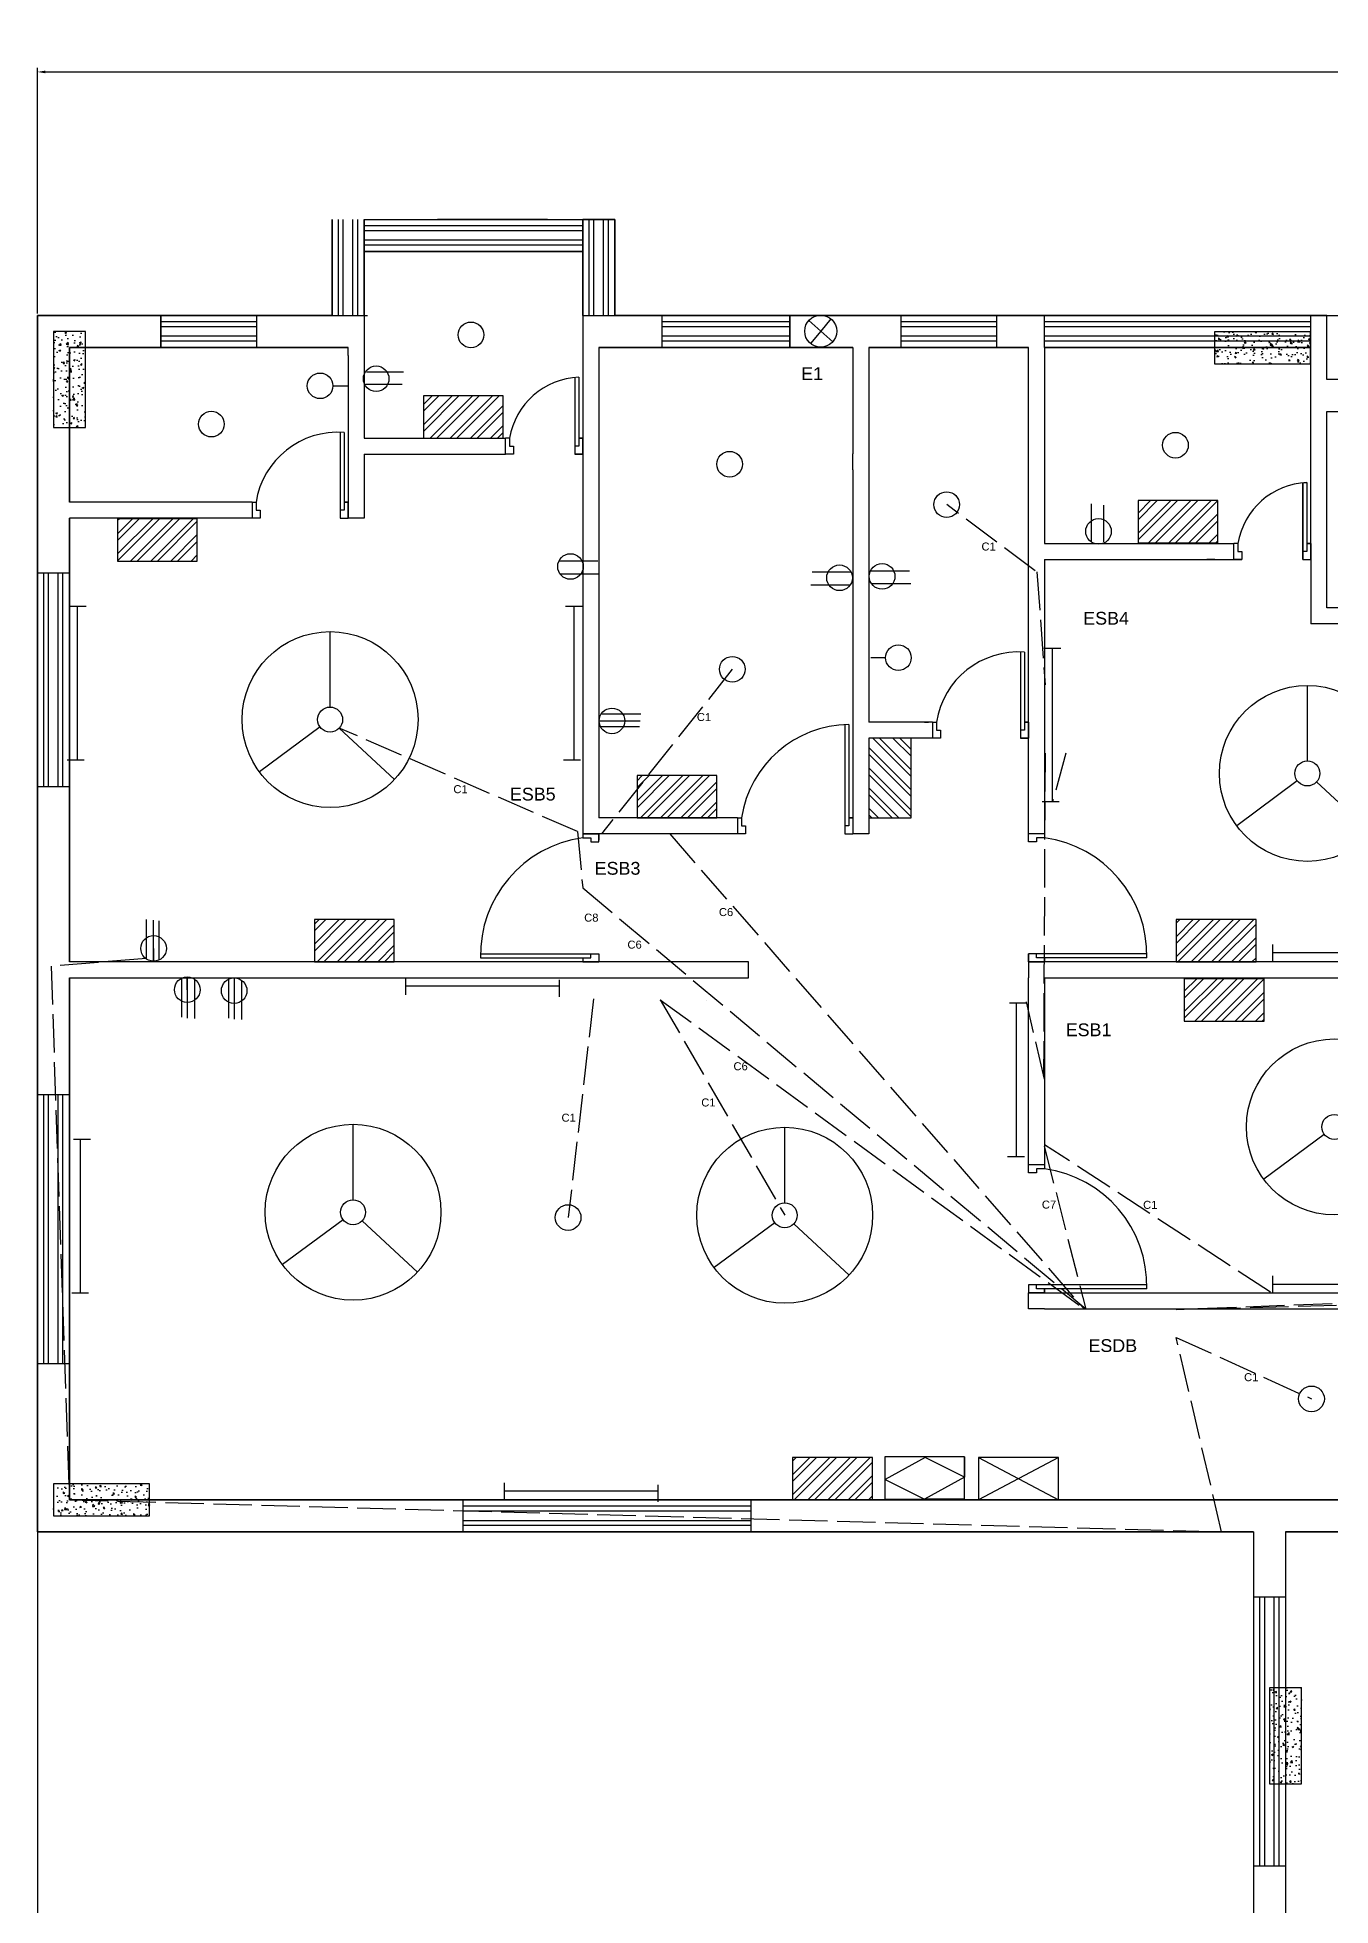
# Model space of a CAD drawing. Header units: millimetres. Extents: x 10978 to 12723, y 1038 to 2531.
# Drawn here: x 10978 to 11382, y 1948 to 2531 of the extents above; entities that cross this region are included whole.
import ezdxf

# ---------------------------------------------------------------- set-up
doc = ezdxf.new("R2010")
doc.units = ezdxf.units.MM
doc.linetypes.add('ACAD_ISO02W100', pattern=[15, 12, -3])
for name, color, linetype in [('doors', 6, 'Continuous'), ('emconduit', 1, 'ACAD_ISO02W100'), ('fittinglablem', 7, 'Continuous'), ('fittings', 7, 'Continuous'), ('windows', 40, 'Continuous')]:
    doc.layers.add(name, color=color, linetype=linetype)
doc.styles.get("Standard").update_dxf_attribs({"font": 'arial.ttf', "height": 4})
doc.dimstyles.new('dim', dxfattribs={"dimtxt": 16, "dimasz": 2.5, "dimexe": 1.25, "dimexo": 0.625, "dimtad": 1, "dimlunit": 4, "dimtxsty": 'Standard', "dimcen": 2.5, "dimadec": 0, "dimazin": 0, "dimtfac": 1, "dimtmove": 0, "dimatfit": 3, "dimfxl": 1, "dimarcsym": 0})

# ---------------------------------------------------------------- blocks, each defined once
blk = doc.blocks.new('*D67')
at = {"color": 0, "lineweight": -2, "transparency": 16777216}
for p, q in [((10978.41, 2444.87), (10978.41, 2521.59)), ((12675.51, 2444.87), (12675.51, 2521.59)), ((10980.91, 2520.34), (12673.01, 2520.34))]:
    blk.add_line(p, q, dxfattribs=at)
at = {"color": 0, "transparency": 16777216}
for points in [[(10980.91, 2520.75), (10980.91, 2519.92), (10978.41, 2520.34)], [(12673.01, 2520.75), (12673.01, 2519.92), (12675.51, 2520.34)]]:
    blk.add_solid(points, dxfattribs=at)
at = {"color": 0, "transparency": 16777216, "insert": (11826.96, 2526.07), "char_height": 4, "attachment_point": 5}
blk.add_mtext('{\\H2.5x;141\'-5"}', dxfattribs=at)

msp = doc.modelspace()

# ---------------------------------------------------------------- hatches: boundary and pattern name
h = msp.add_hatch()
h.set_pattern_fill('AR-CONC', color=256, scale=0.03)
h.set_pattern_definition([(50, (5605.6125, 232.706), (5.46554, -0.4781726), [0.5715, -6.2865]), (355, (5605.6125, 232.706), (-1.0573026, 5.7317054), [0.4572, -5.0292175]), (100.45144, (5606.068, 232.666), (4.4082374, 5.2535326), [0.4857, -5.3427073]), (46.1842, (5605.6125, 234.23), (8.132371, -1.26127), [0.85725, -9.42975]), (96.63556, (5606.29, 234.125), (7.122124, 7.422784), [0.728551, -8.014068]), (351.18415, (5605.6125, 234.23), (7.122124, 7.422784), [0.685799, -7.543792]), (21, (5606.3745, 233.849), (4.5484317, -3.067956), [0.5715, -6.2865]), (326, (5606.3745, 233.849), (1.854061, 5.525639), [0.4572, -5.0292]), (71.45144, (5606.7535, 233.5934), (6.4024926, 2.457683), [0.4857, -5.342698]), (37.5, (5605.6125, 232.706), (0.0926581, 2.53665117), [0, -4.96824, 0, -5.1054, 0, -5.04825]), (7.5, (5605.6125, 232.706), (2.0045899, 3.0054172), [0, -2.91084, 0, -4.85394, 0, -1.92405]), (327.5, (5603.9132, 232.706), (4.06771786, -0.1718623), [0, -1.905, 0, -5.9436, 0, -7.8867]), (317.5, (5603.1512, 232.706), (4.4438754, 0.7627947), [0, -2.4765, 0, -3.94716, 0, -5.6007])])
h.paths.add_polyline_path([(10983.412, 2409.248), (10993.412, 2409.248), (10993.412, 2439.248), (10983.412, 2439.248)])
h = msp.add_hatch()
h.set_pattern_fill('AR-CONC', color=256, scale=0.03, angle=-90)
h.set_pattern_definition([(320, (5605.6125, 232.706), (-0.4781726, -5.46554), [0.5715, -6.2865]), (265, (5605.6125, 232.706), (5.7317054, 1.0573026), [0.4572, -5.0292175]), (10.45144, (5605.5726, 232.2506), (5.2535326, -4.4082374), [0.4857003, -5.3427073]), (316.1842, (5607.1365, 232.706), (-1.26127, -8.132371), [0.85725, -9.42975]), (6.63556, (5607.031, 232.028), (7.422784, -7.122124), [0.728551, -8.014068]), (261.18415, (5607.1365, 232.706), (7.422784, -7.122124), [0.685799, -7.543792]), (291, (5606.7555, 231.944), (-3.067956, -4.5484317), [0.5715, -6.2865]), (236, (5606.7555, 231.944), (5.525639, -1.854061), [0.4572, -5.0292]), (341.451445, (5606.5, 231.565), (2.457683, -6.4024926), [0.4857003, -5.342698]), (307.5, (5605.6125, 232.706), (2.53665117, -0.0926581), [0, -4.96824, 0, -5.1054, 0, -5.04825]), (277.5, (5605.6125, 232.706), (3.0054172, -2.0045899), [0, -2.91084, 0, -4.85394, 0, -1.92405]), (237.5, (5605.6125, 234.4053), (-0.1718623, -4.06771786), [0, -1.905, 0, -5.9436, 0, -7.8867]), (227.5, (5605.6125, 235.1673), (0.7627947, -4.4438754), [0, -2.4765, 0, -3.94716, 0, -5.6007])])
h.paths.add_polyline_path([(11346.228, 2439.186), (11346.228, 2429.186), (11376.228, 2429.186), (11376.228, 2439.186)])
h = msp.add_hatch()
h.set_pattern_fill('AR-CONC', color=256, scale=0.03, angle=-90)
h.set_pattern_definition([(320, (5255.1674, -72.0763), (-0.4781726, -5.46554), [0.5715, -6.2865]), (265, (5255.1674, -72.0763), (5.7317054, 1.0573026), [0.4572, -5.0292175]), (10.45144, (5255.1275, -72.532), (5.2535326, -4.4082374), [0.4857003, -5.3427073]), (316.1842, (5256.6914, -72.076), (-1.26127, -8.132371), [0.85725, -9.42975]), (6.63556, (5256.586, -72.754), (7.422784, -7.122124), [0.728551, -8.014068]), (261.18415, (5256.691, -72.076), (7.422784, -7.122124), [0.685799, -7.543792]), (291, (5256.3104, -72.8383), (-3.067956, -4.5484317), [0.5715, -6.2865]), (236, (5256.3104, -72.8383), (5.525639, -1.854061), [0.4572, -5.0292]), (341.451445, (5256.0547, -73.2174), (2.457683, -6.4024926), [0.4857003, -5.342698]), (307.5, (5255.1674, -72.0763), (2.53665117, -0.0926581), [0, -4.96824, 0, -5.1054, 0, -5.04825]), (277.5, (5255.1674, -72.0763), (3.0054172, -2.0045899), [0, -2.91084, 0, -4.85394, 0, -1.92405]), (237.5, (5255.1674, -70.377), (-0.1718623, -4.06771786), [0, -1.905, 0, -5.9436, 0, -7.8867]), (227.5, (5255.1674, -69.615), (0.7627947, -4.4438754), [0, -2.4765, 0, -3.94716, 0, -5.6007])])
h.paths.add_polyline_path([(10983.412, 2079.265), (10983.412, 2069.265), (11013.412, 2069.265), (11013.412, 2079.265)])
h = msp.add_hatch()
h.set_pattern_fill('AR-CONC', color=256, scale=0.03)
h.set_pattern_definition([(50, (6033.8375, -191.8366), (5.46554, -0.4781726), [0.5715, -6.2865]), (355, (6033.8375, -191.8366), (-1.0573026, 5.7317054), [0.4572, -5.0292175]), (100.45144, (6034.293, -191.8764), (4.4082374, 5.2535326), [0.4857, -5.3427073]), (46.1842, (6033.8375, -190.3126), (8.132371, -1.26127), [0.85725, -9.42975]), (96.63556, (6034.515, -190.418), (7.122124, 7.422784), [0.728551, -8.014068]), (351.18415, (6033.8375, -190.3126), (7.122124, 7.422784), [0.685799, -7.543792]), (21, (6034.5995, -190.6936), (4.5484317, -3.067956), [0.5715, -6.2865]), (326, (6034.5995, -190.6936), (1.854061, 5.525639), [0.4572, -5.0292]), (71.45144, (6034.9786, -190.949), (6.4024926, 2.457683), [0.4857, -5.342698]), (37.5, (6033.8375, -191.8366), (0.0926581, 2.53665117), [0, -4.96824, 0, -5.1054, 0, -5.04825]), (7.5, (6033.8375, -191.8366), (2.0045899, 3.0054172), [0, -2.91084, 0, -4.85394, 0, -1.92405]), (327.5, (6032.1383, -191.8366), (4.06771786, -0.1718623), [0, -1.905, 0, -5.9436, 0, -7.8867]), (317.5, (6031.3763, -191.8366), (4.4438754, 0.7627947), [0, -2.4765, 0, -3.94716, 0, -5.6007])])
h.paths.add_polyline_path([(11363.393, 1985.602), (11373.393, 1985.602), (11373.393, 2015.602), (11363.393, 2015.602)])
at = {"layer": 'fittings'}
h = msp.add_hatch(dxfattribs=at)
h.set_pattern_fill('ANSI32', color=256, scale=0.468168)
h.set_pattern_definition([(45, (10452.8418, 1890.0626), (-3.1532, 3.1532), []), (45, (10454.944, 1890.0626), (-3.1532, 3.1532), [])])
h.paths.add_polyline_path([(11099.038, 2419.12), (11099.038, 2405.891), (11123.989, 2405.891), (11123.989, 2419.12)])
h = msp.add_hatch(dxfattribs=at)
h.set_pattern_fill('ANSI32', color=256, scale=0.468168)
h.set_pattern_definition([(45, (10229.5877, 1857.4025), (-3.1532, 3.1532), []), (45, (10231.69, 1857.4025), (-3.1532, 3.1532), [])])
h.paths.add_polyline_path([(11322.292, 2386.459), (11322.292, 2373.231), (11347.243, 2373.231), (11347.243, 2386.459)])
h = msp.add_hatch(dxfattribs=at)
h.set_pattern_fill('ANSI32', color=256, scale=0.468168)
h.set_pattern_definition([(45, (10548.4496, 1851.7207), (-3.1532, 3.1532), []), (45, (10550.5517, 1851.7207), (-3.1532, 3.1532), [])])
h.paths.add_polyline_path([(11003.43, 2380.778), (11003.43, 2367.549), (11028.381, 2367.549), (11028.381, 2380.778)])
h = msp.add_hatch(dxfattribs=at)
h.set_pattern_fill('ANSI32', color=256, scale=0.468168, angle=90)
h.set_pattern_definition([(135, (12234.4537, 907.31), (-3.1532, -3.1532), []), (135, (12234.4537, 909.4123), (-3.1532, -3.1532), [])])
h.paths.add_polyline_path([(11251.427, 2312.253), (11238.198, 2312.253), (11238.198, 2287.303), (11251.427, 2287.303)])
h = msp.add_hatch(dxfattribs=at)
h.set_pattern_fill('ANSI32', color=256, scale=0.468168)
h.set_pattern_definition([(45, (10386.107, 1771.4905), (-3.1532, 3.1532), []), (45, (10388.209, 1771.4905), (-3.1532, 3.1532), [])])
h.paths.add_polyline_path([(11165.773, 2300.547), (11165.773, 2287.319), (11190.724, 2287.319), (11190.724, 2300.547)])
h = msp.add_hatch(dxfattribs=at)
h.set_pattern_fill('ANSI32', color=256, scale=0.468168)
h.set_pattern_definition([(45, (10486.923, 1726.55), (-3.1532, 3.1532), []), (45, (10489.025, 1726.55), (-3.1532, 3.1532), [])])
h.paths.add_polyline_path([(11064.957, 2255.607), (11064.957, 2242.379), (11089.908, 2242.379), (11089.908, 2255.607)])
h = msp.add_hatch(dxfattribs=at)
h.set_pattern_fill('ANSI32', color=256, scale=0.468168)
h.set_pattern_definition([(45, (10217.679, 1726.477), (-3.1532, 3.1532), []), (45, (10219.781, 1726.477), (-3.1532, 3.1532), [])])
h.paths.add_polyline_path([(11334.201, 2255.534), (11334.201, 2242.306), (11359.152, 2242.306), (11359.152, 2255.534)])
h = msp.add_hatch(dxfattribs=at)
h.set_pattern_fill('ANSI32', color=256, scale=0.468168, angle=180)
h.set_pattern_definition([(225, (13000.0663, 2752.901), (3.1532, -3.1532), []), (225, (12997.964, 2752.901), (3.1532, -3.1532), [])])
h.paths.add_polyline_path([(11361.7, 2223.844), (11361.7, 2237.072), (11336.75, 2237.072), (11336.75, 2223.844)])
h = msp.add_hatch(dxfattribs=at)
h.set_pattern_fill('ANSI32', color=256, scale=0.468168)
h.set_pattern_definition([(45, (10337.5145, 1558.447), (-3.1532, 3.1532), []), (45, (10339.6166, 1558.447), (-3.1532, 3.1532), [])])
h.paths.add_polyline_path([(11214.366, 2087.504), (11214.366, 2074.276), (11239.316, 2074.276), (11239.316, 2087.504)])

# ---------------------------------------------------------------- linework, layer by layer
for p, q in [((11070.504, 2444.248), (11070.504, 2474.248)), ((11148.81, 2474.248), (11158.81, 2474.248)), ((11148.81, 2444.248), (11148.81, 2474.248)), ((11148.81, 2474.248), (11158.81, 2474.248)), ((11158.81, 2464.248), (11158.81, 2474.248)), ((11080.504, 2444.248), (11080.504, 2464.248)), ((11148.81, 2444.248), (11148.81, 2464.248)), ((11158.81, 2444.248), (11158.81, 2464.248)), ((11158.81, 2444.248), (11158.81, 2464.248)), ((10978.412, 2444.248), (11070.504, 2444.248)), ((10978.412, 2444.248), (11070.504, 2444.248)), ((11080.504, 2444.248), (11080.504, 2434.248)), ((11148.81, 2444.248), (11148.81, 2431.748)), ((11376.319, 2444.248), (11381.319, 2444.248)), ((11376.319, 2444.248), (11381.319, 2444.248)), ((11381.319, 2444.248), (11942.013, 2444.248)), ((11381.319, 2424.248), (11381.319, 2444.248)), ((11381.319, 2424.248), (11381.319, 2444.248)), ((10988.412, 2434.248), (10988.412, 2385.895)), ((10988.412, 2434.248), (11075.504, 2434.248)), ((10988.412, 2434.248), (10988.412, 2385.895)), ((11075.504, 2431.748), (11075.504, 2434.248)), ((11153.81, 2434.248), (11233.198, 2434.248)), ((11233.198, 2434.248), (11233.198, 2401.009)), ((11238.198, 2434.248), (11238.198, 2317.253)), ((11238.198, 2434.248), (11288.107, 2434.248)), ((11238.198, 2434.248), (11238.198, 2317.253)), ((11288.107, 2367.982), (11288.107, 2434.248)), ((11293.107, 2434.248), (11293.107, 2372.982)), ((11376.319, 2434.248), (11293.107, 2434.248)), ((11376.319, 2372.982), (11376.319, 2434.248)), ((11408.71, 2424.248), (11381.319, 2424.248)), ((11381.319, 2414.248), (11468.412, 2414.248)), ((11381.319, 2352.982), (11381.319, 2414.248)), ((11080.504, 2405.895), (11124.723, 2405.895)), ((11124.723, 2400.895), (11124.723, 2405.895)), ((11080.504, 2400.895), (11124.723, 2400.895)), ((11080.504, 2400.895), (11080.504, 2380.895)), ((11233.198, 2396.009), (11233.198, 2401.009)), ((11233.198, 2396.009), (11233.198, 2401.009)), ((11233.198, 2396.009), (11233.198, 2312.253)), ((11233.198, 2396.009), (11233.198, 2312.253)), ((11045.484, 2385.895), (10988.412, 2385.895)), ((11045.484, 2385.895), (11045.484, 2380.895)), ((11075.504, 2385.895), (11075.504, 2380.895)), ((10988.412, 2380.895), (10988.412, 2242.305)), ((10988.412, 2380.895), (10988.412, 2242.305)), ((11045.484, 2380.895), (10988.412, 2380.895)), ((11080.504, 2380.895), (11075.504, 2380.895)), ((11293.107, 2372.982), (11352.232, 2372.982)), ((11343.818, 2372.982), (11345.068, 2372.982)), ((11352.232, 2367.982), (11352.232, 2372.982)), ((11376.319, 2372.982), (11376.319, 2367.982)), ((11288.107, 2317.253), (11288.107, 2367.982)), ((11288.107, 2317.253), (11288.107, 2367.982)), ((11293.107, 2367.982), (11293.107, 2282.324)), ((11293.107, 2367.982), (11293.107, 2282.324)), ((11293.107, 2367.982), (11352.232, 2367.982)), ((11346.318, 2367.982), (11343.818, 2367.982)), ((11376.319, 2367.982), (11376.319, 2347.982)), ((11439.642, 2352.982), (11381.319, 2352.982)), ((11439.642, 2347.982), (11376.319, 2347.982)), ((11439.642, 2347.982), (11381.319, 2347.982)), ((11258.087, 2317.253), (11238.198, 2317.253)), ((11255.605, 2317.253), (11256.855, 2317.253)), ((11255.605, 2317.253), (11256.855, 2317.253)), ((11258.087, 2317.253), (11258.087, 2312.253)), ((11288.107, 2317.253), (11288.107, 2312.253)), ((11233.198, 2312.253), (11233.198, 2282.319)), ((11238.198, 2312.253), (11238.198, 2282.319)), ((11258.087, 2312.253), (11238.198, 2312.253)), ((11258.087, 2312.253), (11238.198, 2312.253)), ((11238.198, 2312.253), (11238.198, 2282.319)), ((11258.105, 2312.253), (11255.605, 2312.253)), ((11258.105, 2312.253), (11255.605, 2312.253)), ((11288.107, 2282.324), (11288.107, 2312.253)), ((11288.107, 2282.324), (11288.107, 2312.253)), ((11153.81, 2282.319), (11148.81, 2282.319)), ((11197.179, 2287.319), (11153.81, 2287.319)), ((11197.179, 2287.319), (11153.81, 2287.319)), ((11197.179, 2282.319), (11153.81, 2282.319)), ((11197.179, 2282.319), (11153.81, 2282.319)), ((11197.179, 2287.319), (11197.179, 2282.319)), ((11233.198, 2287.319), (11233.198, 2282.319)), ((11238.198, 2282.319), (11233.198, 2282.319)), ((11238.198, 2282.319), (11233.198, 2282.319)), ((11293.107, 2282.324), (11288.107, 2282.324)), ((11148.81, 2242.305), (10988.412, 2242.305)), ((11148.81, 2242.305), (11153.81, 2242.305)), ((11200.609, 2242.305), (11153.81, 2242.305)), ((11200.609, 2237.305), (11200.609, 2242.305)), ((11288.107, 2242.305), (11288.107, 2237.305)), ((11288.107, 2242.305), (11293.107, 2242.305)), ((11381.319, 2242.305), (11293.107, 2242.305)), ((11468.412, 2242.305), (11381.319, 2242.305)), ((10988.412, 2237.305), (10988.412, 2074.248)), ((10988.412, 2237.305), (10988.412, 2074.248)), ((10988.412, 2237.305), (11200.609, 2237.305)), ((11200.609, 2239.805), (11200.609, 2239.805)), ((11288.107, 2178.97), (11288.107, 2237.305)), ((11293.107, 2237.305), (11293.107, 2178.97)), ((11293.107, 2237.305), (11468.412, 2237.305)), ((11293.107, 2178.97), (11288.107, 2178.97)), ((11288.107, 2133.951), (11288.107, 2138.951)), ((11293.107, 2138.951), (11288.107, 2138.951)), ((11293.107, 2138.951), (11468.412, 2138.951)), ((11293.107, 2133.951), (11288.107, 2133.951)), ((11293.107, 2133.951), (11468.412, 2133.951)), ((10978.412, 2074.265), (10978.412, 1930.265)), ((10988.412, 2074.265), (11396.412, 2074.265)), ((10988.412, 2074.265), (11141.362, 2074.265)), ((10988.412, 2074.248), (11429.433, 2074.248)), ((11167.384, 2074.265), (11167.384, 2074.248)), ((11348.412, 2074.265), (11348.412, 2074.248)), ((11358.412, 2074.265), (11358.412, 2074.248)), ((10988.412, 2064.265), (11358.412, 2064.265)), ((10988.412, 2064.265), (11358.412, 2064.265)), ((10988.412, 2064.265), (11348.412, 2064.265)), ((10988.412, 2064.265), (11348.412, 2064.265)), ((10988.412, 2064.265), (11348.412, 2064.265)), ((10988.412, 2064.265), (11348.412, 2064.265)), ((11358.412, 2064.265), (11358.412, 1930.265)), ((11368.412, 2064.265), (11368.412, 1930.265)), ((11368.412, 2064.265), (11430.892, 2064.265)), ((11368.412, 2064.265), (11430.892, 2064.265)), ((11429.433, 2064.265), (11368.412, 2064.265)), ((11429.433, 2064.265), (11368.412, 2064.265)), ((11429.433, 2064.265), (11368.412, 2064.265)), ((11429.433, 2064.265), (11368.412, 2064.265)), ((11429.433, 2064.265), (11368.412, 2064.265))]:
    msp.add_line(p, q)
for points in [[(11358.412, 2064.265), (10978.412, 2064.265), (10978.412, 2444.248), (11081.588, 2444.248)], [(11358.412, 2064.265), (10978.412, 2064.265), (10978.412, 2444.248), (11081.588, 2444.248)], [(11070.504, 2444.248), (10978.412, 2444.248), (10978.412, 2064.265), (11348.412, 2064.265)], [(11348.412, 2064.265), (10978.412, 2064.265), (10978.412, 2444.248), (11070.504, 2444.248)], [(11348.412, 2064.265), (10978.412, 2064.265), (10978.412, 2444.248), (11070.504, 2444.248)], [(11348.412, 2064.265), (10978.412, 2064.265), (10978.412, 2444.248), (11070.504, 2444.248)], [(11070.504, 2444.248), (10978.412, 2444.248), (10978.412, 2064.265), (11348.412, 2064.265)], [(11348.412, 2064.265), (10978.412, 2064.265), (10978.412, 2444.248), (11070.504, 2444.248)], [(11348.412, 2064.265), (10978.412, 2064.265), (10978.412, 2444.248), (11070.504, 2444.248)], [(11348.412, 2064.265), (10978.412, 2064.265), (10978.412, 2444.248), (11070.504, 2444.248)], [(11070.504, 2444.248), (10978.412, 2444.248), (10978.412, 2064.265), (11348.412, 2064.265)], [(11348.412, 2064.265), (10978.412, 2064.265), (10978.412, 2444.248), (11070.504, 2444.248)], [(11348.412, 2064.265), (10978.412, 2064.265), (10978.412, 2444.248), (11070.504, 2444.248)], [(11348.412, 2064.265), (10978.412, 2064.265), (10978.412, 2444.248), (11070.504, 2444.248)], [(11070.504, 2444.248), (10978.412, 2444.248), (10978.412, 2064.265), (11348.412, 2064.265)], [(11348.412, 2064.265), (10978.412, 2064.265), (10978.412, 2444.248), (11070.504, 2444.248)], [(11348.412, 2064.265), (10978.412, 2064.265), (10978.412, 2444.248), (11070.504, 2444.248)], [(11348.412, 2064.265), (10978.412, 2064.265), (10978.412, 2444.248), (11070.504, 2444.248)], [(10978.412, 2314.265), (10978.412, 2444.248), (11070.504, 2444.248)], [(10978.412, 2314.265), (10978.412, 2444.248), (11070.504, 2444.248)], [(11381.319, 2444.248), (11158.81, 2444.248)], [(11158.81, 2444.248), (11381.319, 2444.248)], [(11158.81, 2444.248), (11381.319, 2444.248)], [(11158.81, 2444.248), (11381.319, 2444.248)], [(11158.81, 2444.248), (11376.319, 2444.248)], [(11158.81, 2444.248), (11376.319, 2444.248)], [(11158.81, 2444.248), (11376.319, 2444.248)], [(11158.81, 2444.248), (11376.319, 2444.248)], [(10988.412, 2385.895), (10988.412, 2434.248), (11075.504, 2434.248)], [(11075.504, 2434.248), (10988.412, 2434.248), (10988.412, 2385.895)], [(10988.412, 2385.895), (10988.412, 2434.248), (11075.504, 2434.248)], [(10988.412, 2385.895), (10988.412, 2434.248), (11075.504, 2434.248)], [(10988.412, 2385.895), (10988.412, 2434.248), (11075.504, 2434.248)], [(11080.504, 2434.248), (11080.504, 2405.895)], [(11153.81, 2434.248), (11233.198, 2434.248)], [(11233.198, 2434.248), (11153.81, 2434.248)], [(11153.81, 2434.248), (11153.81, 2396.009)], [(11153.81, 2434.248), (11233.198, 2434.248)], [(11238.198, 2434.248), (11288.107, 2434.248)], [(11288.107, 2434.248), (11238.198, 2434.248)], [(11238.198, 2434.248), (11288.107, 2434.248)], [(11075.504, 2431.748), (11075.504, 2380.895)], [(11148.81, 2431.748), (11148.81, 2380.895)], [(11153.81, 2396.009), (11153.81, 2287.319)], [(11153.81, 2396.009), (11153.81, 2287.319)], [(10988.412, 2242.305), (10988.412, 2380.895)], [(10988.412, 2380.895), (10988.412, 2242.305)], [(10988.412, 2242.305), (10988.412, 2380.895)], [(11148.81, 2380.895), (11148.81, 2282.319)], [(11148.81, 2380.895), (11148.81, 2282.319)], [(11396.412, 2074.265), (10988.412, 2074.265), (10988.412, 2237.305)], [(10988.412, 2237.305), (10988.412, 2074.248), (11429.433, 2074.248)], [(11396.412, 2074.265), (10988.412, 2074.265), (10988.412, 2237.305)], [(11430.892, 2064.265), (11368.412, 2064.265)], [(11430.892, 2064.265), (11368.412, 2064.265)], [(11430.892, 2064.265), (11368.412, 2064.265)], [(11430.892, 2064.265), (11368.412, 2064.265)]]:
    msp.add_lwpolyline(points)
for points in [[(10983.412, 2409.248), (10993.412, 2409.248), (10993.412, 2439.248), (10983.412, 2439.248)], [(11346.228, 2439.186), (11346.228, 2429.186), (11376.228, 2429.186), (11376.228, 2439.186)], [(10983.412, 2079.265), (10983.412, 2069.265), (11013.412, 2069.265), (11013.412, 2079.265)], [(11363.393, 1985.602), (11373.393, 1985.602), (11373.393, 2015.602), (11363.393, 2015.602)]]:
    msp.add_lwpolyline(points, close=True)
at = {"layer": 'doors', "color": 215, "true_color": 0xa953a0}
for p, q in [((11146.31, 2424.869), (11146.31, 2400.895)), ((11146.31, 2424.852), (11146.31, 2400.895)), ((11147.56, 2424.95), (11147.56, 2403.395)), ((11147.56, 2424.95), (11147.56, 2403.395)), ((11073.004, 2407.772), (11073.004, 2380.895)), ((11073.004, 2404.852), (11073.004, 2380.895)), ((11074.254, 2407.707), (11074.254, 2383.395)), ((11074.254, 2404.95), (11074.254, 2383.395)), ((11125.973, 2405.895), (11124.723, 2405.895)), ((11124.723, 2400.895), (11124.723, 2405.895)), ((11125.973, 2405.895), (11125.973, 2403.395)), ((11147.56, 2405.895), (11148.81, 2405.895)), ((11127.223, 2400.895), (11124.723, 2400.895)), ((11127.223, 2400.895), (11124.723, 2400.895)), ((11125.973, 2403.395), (11127.223, 2403.395)), ((11127.223, 2403.395), (11127.223, 2400.895)), ((11147.56, 2403.395), (11146.31, 2403.395)), ((11147.56, 2403.395), (11146.31, 2403.395)), ((11148.81, 2400.895), (11146.31, 2400.895)), ((11146.31, 2400.895), (11148.81, 2400.895)), ((11148.81, 2400.895), (11146.31, 2400.895)), ((11373.819, 2391.955), (11375.069, 2392.036)), ((11373.819, 2367.982), (11373.819, 2391.955)), ((11375.069, 2392.036), (11375.069, 2372.982)), ((11045.484, 2385.895), (11045.484, 2380.895)), ((11045.484, 2385.895), (11046.734, 2385.895)), ((11046.734, 2385.895), (11046.734, 2383.395)), ((11046.734, 2385.895), (11046.734, 2383.395)), ((11046.734, 2383.395), (11047.984, 2383.395)), ((11047.984, 2383.395), (11047.984, 2380.895)), ((11047.984, 2383.395), (11047.984, 2380.895)), ((11074.254, 2383.395), (11073.004, 2383.395)), ((11074.254, 2383.395), (11073.004, 2383.395)), ((11075.504, 2385.895), (11074.254, 2385.895)), ((11074.254, 2385.895), (11075.504, 2385.895)), ((11075.504, 2380.895), (11075.504, 2385.895)), ((11075.504, 2385.895), (11075.504, 2380.895)), ((11047.984, 2380.895), (11045.484, 2380.895)), ((11073.004, 2380.895), (11075.504, 2380.895)), ((11353.482, 2372.982), (11352.232, 2372.982)), ((11352.232, 2367.982), (11352.232, 2372.982)), ((11353.482, 2372.982), (11353.482, 2370.482)), ((11353.482, 2370.482), (11354.732, 2370.482)), ((11354.732, 2370.482), (11354.732, 2367.982)), ((11375.069, 2370.482), (11373.819, 2370.482)), ((11373.819, 2370.482), (11373.819, 2367.982)), ((11376.319, 2372.982), (11375.069, 2372.982)), ((11375.069, 2372.982), (11375.069, 2370.482)), ((11376.319, 2367.982), (11376.319, 2372.982)), ((11354.732, 2367.982), (11352.232, 2367.982)), ((11373.819, 2367.982), (11376.319, 2367.982)), ((11285.607, 2339.131), (11285.607, 2312.253)), ((11285.607, 2339.131), (11285.607, 2312.253)), ((11286.857, 2339.065), (11286.857, 2314.753)), ((11286.857, 2339.065), (11286.857, 2314.753)), ((11258.087, 2317.253), (11258.087, 2312.253)), ((11258.087, 2317.253), (11259.337, 2317.253)), ((11258.087, 2317.253), (11258.087, 2312.253)), ((11259.337, 2317.253), (11259.337, 2314.753)), ((11259.337, 2317.253), (11259.337, 2314.753)), ((11259.337, 2317.253), (11259.337, 2314.753)), ((11259.337, 2317.253), (11259.337, 2314.753)), ((11288.107, 2317.253), (11288.107, 2312.253)), ((11288.107, 2317.253), (11288.107, 2312.253)), ((11230.698, 2316.446), (11230.698, 2282.319)), ((11230.698, 2316.446), (11230.698, 2282.319)), ((11231.948, 2316.482), (11231.948, 2284.819)), ((11231.948, 2316.482), (11231.948, 2284.819)), ((11260.587, 2312.253), (11258.087, 2312.253)), ((11259.337, 2314.753), (11260.587, 2314.753)), ((11259.337, 2314.753), (11260.587, 2314.753)), ((11260.587, 2314.753), (11260.587, 2312.253)), ((11260.587, 2314.753), (11260.587, 2312.253)), ((11260.587, 2314.753), (11260.587, 2312.253)), ((11260.587, 2314.753), (11260.587, 2312.253)), ((11286.857, 2314.753), (11285.607, 2314.753)), ((11286.857, 2314.753), (11285.607, 2314.753)), ((11286.857, 2314.753), (11285.607, 2314.753)), ((11286.857, 2314.753), (11285.607, 2314.753)), ((11286.857, 2314.753), (11285.607, 2314.753)), ((11286.857, 2314.753), (11285.607, 2314.753)), ((11285.607, 2312.253), (11288.107, 2312.253)), ((11285.607, 2312.253), (11288.107, 2312.253)), ((11148.81, 2282.324), (11148.81, 2281.074)), ((11148.81, 2282.324), (11153.81, 2282.324)), ((11148.81, 2282.324), (11148.81, 2281.074)), ((11148.81, 2282.324), (11153.81, 2282.324)), ((11153.81, 2279.824), (11153.81, 2282.324)), ((11153.81, 2279.824), (11153.81, 2282.324)), ((11197.179, 2287.319), (11197.179, 2282.319)), ((11197.179, 2287.319), (11198.429, 2287.319)), ((11197.179, 2287.319), (11197.179, 2282.319)), ((11197.179, 2287.319), (11198.429, 2287.319)), ((11199.679, 2282.319), (11197.179, 2282.319)), ((11199.679, 2282.319), (11197.179, 2282.319)), ((11198.429, 2287.319), (11198.429, 2284.819)), ((11198.429, 2287.319), (11198.429, 2284.819)), ((11198.429, 2287.319), (11198.429, 2284.819)), ((11198.429, 2287.319), (11198.429, 2284.819)), ((11198.429, 2284.819), (11199.679, 2284.819)), ((11198.429, 2284.819), (11199.679, 2284.819)), ((11199.679, 2284.819), (11199.679, 2282.319)), ((11199.679, 2284.819), (11199.679, 2282.319)), ((11199.679, 2284.819), (11199.679, 2282.319)), ((11199.679, 2284.819), (11199.679, 2282.319)), ((11231.948, 2284.819), (11230.698, 2284.819)), ((11231.948, 2284.819), (11230.698, 2284.819)), ((11230.698, 2282.319), (11233.198, 2282.319)), ((11230.698, 2282.319), (11233.198, 2282.319)), ((11233.198, 2287.319), (11233.198, 2282.319)), ((11233.198, 2287.319), (11233.198, 2282.319)), ((11293.107, 2282.324), (11288.107, 2282.324)), ((11288.107, 2279.824), (11288.107, 2282.324)), ((11293.107, 2282.324), (11288.107, 2282.324)), ((11288.107, 2279.824), (11288.107, 2282.324)), ((11293.107, 2282.324), (11293.107, 2281.074)), ((11293.107, 2282.324), (11293.107, 2281.074)), ((11148.81, 2281.074), (11151.31, 2281.074)), ((11148.81, 2281.074), (11151.31, 2281.074)), ((11151.31, 2281.074), (11151.31, 2279.824)), ((11151.31, 2281.074), (11151.31, 2279.824)), ((11151.31, 2279.824), (11153.81, 2279.824)), ((11151.31, 2279.824), (11153.81, 2279.824)), ((11290.607, 2279.824), (11288.107, 2279.824)), ((11290.607, 2279.824), (11288.107, 2279.824)), ((11293.107, 2281.074), (11290.607, 2281.074)), ((11290.607, 2281.074), (11290.607, 2279.824)), ((11293.107, 2281.074), (11290.607, 2281.074)), ((11290.607, 2281.074), (11290.607, 2279.824)), ((11116.864, 2243.555), (11151.31, 2243.555)), ((11116.886, 2244.805), (11153.81, 2244.805)), ((11125.059, 2244.805), (11153.81, 2244.805)), ((11125.096, 2243.555), (11151.31, 2243.555)), ((11148.81, 2242.305), (11153.81, 2242.305)), ((11151.31, 2243.555), (11151.31, 2244.805)), ((11151.31, 2243.555), (11151.31, 2244.805)), ((11153.81, 2244.805), (11153.81, 2242.305)), ((11316.858, 2244.805), (11288.107, 2244.805)), ((11325.031, 2244.805), (11288.107, 2244.805)), ((11288.107, 2244.805), (11288.107, 2242.305)), ((11293.107, 2242.305), (11288.107, 2242.305)), ((11290.607, 2243.555), (11290.607, 2244.805)), ((11290.607, 2243.555), (11290.607, 2244.805)), ((11316.821, 2243.555), (11290.607, 2243.555)), ((11325.053, 2243.555), (11290.607, 2243.555)), ((11293.107, 2178.97), (11288.107, 2178.97)), ((11288.107, 2176.47), (11288.107, 2178.97)), ((11293.107, 2177.72), (11290.607, 2177.72)), ((11290.607, 2177.72), (11290.607, 2176.47)), ((11293.107, 2178.97), (11293.107, 2177.72)), ((11290.607, 2176.47), (11288.107, 2176.47)), ((11316.858, 2141.451), (11288.107, 2141.451)), ((11288.107, 2141.451), (11288.107, 2138.951)), ((11325.031, 2141.451), (11288.107, 2141.451)), ((11288.107, 2141.451), (11288.107, 2138.951)), ((11293.107, 2138.951), (11288.107, 2138.951)), ((11288.107, 2138.951), (11293.107, 2138.951)), ((11293.107, 2138.951), (11288.107, 2138.951)), ((11290.607, 2140.201), (11290.607, 2141.451)), ((11290.607, 2140.201), (11290.607, 2141.451)), ((11316.821, 2140.201), (11290.607, 2140.201)), ((11325.053, 2140.201), (11290.607, 2140.201)), ((11293.107, 2140.201), (11293.107, 2138.951)), ((11293.107, 2138.951), (11293.107, 2140.201))]:
    msp.add_line(p, q, dxfattribs=at)
at = {"layer": 'doors'}
for p, q in [((11148.81, 2405.895), (11147.56, 2405.895)), ((11148.81, 2405.895), (11147.56, 2405.895)), ((11148.81, 2400.895), (11148.81, 2405.895)), ((11148.81, 2400.895), (11148.81, 2405.895)), ((11373.819, 2391.955), (11373.819, 2367.982)), ((11373.819, 2391.938), (11373.819, 2367.982)), ((11375.069, 2392.036), (11375.069, 2370.482)), ((11375.069, 2392.036), (11375.069, 2370.482)), ((11375.069, 2370.482), (11373.819, 2370.482)), ((11375.069, 2370.482), (11373.819, 2370.482)), ((11376.319, 2372.982), (11375.069, 2372.982)), ((11376.319, 2372.982), (11375.069, 2372.982)), ((11375.069, 2372.982), (11376.319, 2372.982)), ((11376.319, 2367.982), (11376.319, 2372.982)), ((11376.319, 2367.982), (11376.319, 2372.982)), ((11352.232, 2367.982), (11354.732, 2367.982)), ((11285.607, 2336.227), (11285.607, 2312.253)), ((11285.607, 2336.227), (11285.607, 2312.253)), ((11285.607, 2336.21), (11285.607, 2312.253)), ((11285.607, 2336.21), (11285.607, 2312.253)), ((11286.857, 2336.308), (11286.857, 2314.753)), ((11286.857, 2336.308), (11286.857, 2314.753)), ((11286.857, 2336.308), (11286.857, 2314.753)), ((11286.857, 2336.308), (11286.857, 2314.753)), ((11288.107, 2317.253), (11286.857, 2317.253)), ((11288.107, 2317.253), (11286.857, 2317.253)), ((11286.857, 2317.253), (11288.107, 2317.253)), ((11288.107, 2317.253), (11286.857, 2317.253)), ((11288.107, 2317.253), (11286.857, 2317.253)), ((11286.857, 2317.253), (11288.107, 2317.253)), ((11288.107, 2312.253), (11288.107, 2317.253)), ((11288.107, 2312.253), (11288.107, 2317.253)), ((11288.107, 2312.253), (11288.107, 2317.253)), ((11288.107, 2312.253), (11288.107, 2317.253)), ((11288.107, 2312.253), (11285.607, 2312.253)), ((11285.607, 2312.253), (11288.107, 2312.253)), ((11288.107, 2312.253), (11285.607, 2312.253)), ((11288.107, 2312.253), (11285.607, 2312.253)), ((11285.607, 2312.253), (11288.107, 2312.253)), ((11288.107, 2312.253), (11285.607, 2312.253)), ((11233.198, 2287.319), (11231.948, 2287.319)), ((11233.198, 2287.319), (11231.948, 2287.319)), ((11153.81, 2242.305), (11148.81, 2242.305)), ((11153.81, 2244.805), (11153.81, 2242.305)), ((11288.107, 2242.305), (11288.107, 2244.805)), ((11288.107, 2244.805), (11288.107, 2242.305)), ((11288.107, 2242.305), (11293.107, 2242.305)), ((11293.107, 2243.555), (11293.107, 2242.305)), ((11293.107, 2242.305), (11293.107, 2243.555))]:
    msp.add_line(p, q, dxfattribs=at)
at = {"layer": 'doors', "color": 215, "true_color": 0xa953a0}
for points in [[(11074.254, 2385.895), (11075.504, 2385.895)], [(11286.857, 2317.253), (11288.107, 2317.253)], [(11286.857, 2317.253), (11288.107, 2317.253)], [(11153.81, 2282.324), (11153.81, 2280.379)], [(11153.81, 2282.324), (11153.81, 2280.379)], [(11231.948, 2287.319), (11233.198, 2287.319)], [(11231.948, 2287.319), (11233.198, 2287.319)], [(11148.81, 2243.555), (11148.81, 2242.305)], [(11148.81, 2243.555), (11148.81, 2242.305)], [(11293.107, 2243.555), (11293.107, 2242.305)], [(11293.107, 2140.201), (11293.107, 2138.951)]]:
    msp.add_lwpolyline(points, dxfattribs=at)
at = {"layer": 'doors'}
msp.add_lwpolyline([(11153.81, 2244.805), (11153.81, 2242.305)], dxfattribs=at)
at = {"layer": 'doors', "color": 215, "true_color": 0xa953a0}
for centre, radius, start, end in [((11148.407, 2402.236), 22.73, 92.134277, 170.734527), ((11072.278, 2381.934), 25.849, 85.615091, 171.184415), ((11375.916, 2369.322), 22.73, 92.134277, 170.734527), ((11284.88, 2313.292), 25.849, 85.615091, 171.184415), ((11284.88, 2313.292), 25.849, 85.615091, 171.184415), ((11232.303, 2282.23), 34.254, 90.592849, 171.455243), ((11232.303, 2282.23), 34.254, 90.592849, 171.455243), ((11153.872, 2244.404), 37.018, 97.858904, 181.314978), ((11288.045, 2244.404), 37.018, 358.685022, 82.141096), ((11288.045, 2141.05), 37.018, 358.685022, 82.141096)]:
    msp.add_arc(centre, radius, start, end, dxfattribs=at)
at = {"layer": 'emconduit'}
for p, q in [((11290.176, 2364.482), (11262.508, 2385.175)), ((11290.717, 2364.169), (11293.233, 2328.867)), ((11195.535, 2333.733), (11154.662, 2282.314)), ((11154.029, 2317.6), (11154.029, 2317.6)), ((11147.216, 2283.012), (11072.738, 2315.373)), ((11293.233, 2307.561), (11292.771, 2206.394)), ((11299.772, 2307.561), (11295.549, 2292.276)), ((11147.216, 2283.012), (11148.81, 2265.418)), ((11175.968, 2282.314), (11305.323, 2134)), ((11148.81, 2265.418), (11305.937, 2133.945)), ((11012.478, 2243.361), (10982.684, 2240.978)), ((10982.684, 2240.978), (10988.412, 2074.265)), ((11152.158, 2230.765), (11144.244, 2162.452)), ((11172.982, 2230.526), (11211.91, 2163.179)), ((11172.982, 2230.526), (11305.323, 2134)), ((11293.107, 2205.644), (11287.414, 2229.817)), ((11292.971, 2184.78), (11305.974, 2133.801)), ((11363.675, 2139.141), (11293.107, 2185.223)), ((11472.933, 2138.951), (11334.227, 2133.683)), ((11474.287, 2137.294), (11334.227, 2133.683)), ((11334.227, 2125.018), (11376.489, 2105.817)), ((11348.412, 2064.265), (11334.227, 2125.018)), ((10988.412, 2074.265), (11348.412, 2064.265))]:
    msp.add_line(p, q, dxfattribs=at)
at = {"layer": 'fittings'}
for p, q in [((11219.406, 2442.656), (11226.903, 2436.038)), ((11226.35, 2443.192), (11223.154, 2439.347)), ((11223.154, 2439.347), (11219.959, 2435.502)), ((11070.745, 2422.275), (11075.373, 2422.275)), ((11080.957, 2422.808), (11092.423, 2422.808)), ((11081.233, 2426.637), (11092.83, 2426.637)), ((11307.805, 2373.78), (11307.805, 2385.378)), ((11311.633, 2373.504), (11311.633, 2384.97)), ((11141.503, 2367.607), (11153.549, 2367.607)), ((11232.511, 2364.084), (11220.465, 2364.084)), ((11238.869, 2364.526), (11250.914, 2364.526)), ((11141.793, 2363.584), (11153.977, 2363.584)), ((11232.221, 2360.062), (11220.037, 2360.062)), ((11239.159, 2360.504), (11251.343, 2360.504)), ((10993.634, 2353.322), (10988.327, 2353.322)), ((10990.98, 2344.976), (10990.98, 2353.322)), ((10990.98, 2305.322), (10990.98, 2353.322)), ((11148.732, 2353.322), (11143.425, 2353.322)), ((11146.079, 2344.976), (11146.079, 2353.322)), ((11146.079, 2305.322), (11146.079, 2353.322)), ((10990.98, 2305.322), (10990.98, 2344.976)), ((11069.879, 2321.933), (11069.879, 2345.503)), ((11146.079, 2305.322), (11146.079, 2344.976)), ((11243.427, 2337.349), (11238.799, 2337.349)), ((11298.203, 2340.276), (11292.895, 2340.276)), ((11295.549, 2331.93), (11295.549, 2340.276)), ((11295.549, 2292.276), (11295.549, 2340.276)), ((11295.549, 2292.276), (11295.549, 2331.93)), ((11375.195, 2305.089), (11375.195, 2328.66)), ((11154.029, 2317.6), (11166.776, 2317.6)), ((11154.744, 2319.851), (11166.928, 2319.851)), ((11066.744, 2315.706), (11047.81, 2301.669)), ((11072.738, 2315.373), (11090.003, 2299.327)), ((11154.454, 2315.829), (11166.5, 2315.829)), ((10993.036, 2305.322), (10987.729, 2305.322)), ((11148.135, 2305.322), (11142.827, 2305.322)), ((11372.06, 2298.863), (11353.125, 2284.826)), ((11378.054, 2298.53), (11395.319, 2282.484)), ((11297.605, 2292.276), (11292.298, 2292.276)), ((11012.478, 2243.361), (11012.478, 2255.545)), ((11014.729, 2242.646), (11014.729, 2255.393)), ((11016.5, 2243.071), (11016.5, 2255.117)), ((11364.316, 2247.806), (11364.316, 2242.499)), ((11014.729, 2246.545), (11014.729, 2242.646)), ((11372.663, 2245.153), (11364.316, 2245.153)), ((11412.316, 2245.153), (11364.316, 2245.153)), ((11412.316, 2245.153), (11372.663, 2245.153)), ((11023.462, 2237.114), (11023.462, 2225.068)), ((11025.233, 2233.64), (11025.233, 2237.539)), ((11025.233, 2237.539), (11025.233, 2224.792)), ((11027.484, 2236.824), (11027.484, 2224.64)), ((11038.126, 2236.804), (11038.126, 2224.758)), ((11039.897, 2237.229), (11039.897, 2224.482)), ((11042.148, 2236.514), (11042.148, 2224.33)), ((11093.441, 2237.366), (11093.441, 2232.059)), ((11141.441, 2236.768), (11141.441, 2231.461)), ((11101.787, 2234.712), (11093.441, 2234.712)), ((11141.441, 2234.712), (11093.441, 2234.712)), ((11141.441, 2234.712), (11101.787, 2234.712)), ((11282.147, 2229.493), (11287.454, 2229.493)), ((11284.203, 2229.493), (11284.203, 2189.84)), ((11284.203, 2229.493), (11284.203, 2181.493)), ((11077.046, 2168.017), (11077.046, 2191.587)), ((11211.91, 2167.081), (11211.91, 2190.652)), ((11284.203, 2189.84), (11284.203, 2181.493)), ((10989.728, 2186.916), (10995.036, 2186.916)), ((10991.785, 2186.916), (10991.785, 2147.262)), ((10991.785, 2186.916), (10991.785, 2138.916)), ((11380.489, 2188.444), (11361.554, 2174.407)), ((11281.55, 2181.493), (11286.857, 2181.493)), ((11073.911, 2161.79), (11054.977, 2147.753)), ((11079.905, 2161.458), (11097.17, 2145.411)), ((11208.775, 2160.854), (11189.84, 2146.817)), ((11214.768, 2160.522), (11232.033, 2144.476)), ((10991.785, 2147.262), (10991.785, 2138.916)), ((11364.316, 2144.228), (11364.316, 2138.921)), ((10989.131, 2138.916), (10994.438, 2138.916)), ((11372.663, 2141.575), (11364.316, 2141.575)), ((11412.316, 2141.575), (11364.316, 2141.575)), ((11412.316, 2141.575), (11372.663, 2141.575)), ((11255.84, 2087.556), (11243.306, 2080.665)), ((11268.125, 2081.381), (11255.84, 2087.556)), ((11268.125, 2087.718), (11268.125, 2081.381)), ((11297.437, 2087.473), (11272.486, 2074.265)), ((11272.486, 2087.473), (11297.437, 2074.265)), ((11124.289, 2079.59), (11124.289, 2074.283)), ((11172.289, 2078.993), (11172.289, 2073.685)), ((11243.306, 2080.665), (11255.591, 2074.49)), ((11268.125, 2081.381), (11255.591, 2074.49)), ((11132.635, 2076.937), (11124.289, 2076.937)), ((11172.289, 2076.937), (11124.289, 2076.937)), ((11172.289, 2076.937), (11132.635, 2076.937)), ((11268.125, 2074.49), (11255.591, 2074.49))]:
    msp.add_line(p, q, dxfattribs=at)
for points in [[(11123.989, 2419.12), (11099.038, 2419.12), (11099.038, 2405.891), (11123.989, 2405.891)], [(11347.243, 2386.459), (11322.292, 2386.459), (11322.292, 2373.231), (11347.243, 2373.231)], [(11028.381, 2380.778), (11003.43, 2380.778), (11003.43, 2367.549), (11028.381, 2367.549)], [(11251.427, 2287.303), (11251.427, 2312.253), (11238.198, 2312.253), (11238.198, 2287.303)], [(11190.724, 2300.547), (11165.773, 2300.547), (11165.773, 2287.319), (11190.724, 2287.319)], [(11089.908, 2255.607), (11064.957, 2255.607), (11064.957, 2242.379), (11089.908, 2242.379)], [(11359.152, 2255.534), (11334.201, 2255.534), (11334.201, 2242.306), (11359.152, 2242.306)], [(11336.75, 2223.844), (11361.7, 2223.844), (11361.7, 2237.072), (11336.75, 2237.072)], [(11239.316, 2087.504), (11214.366, 2087.504), (11214.366, 2074.276), (11239.316, 2074.276)], [(11268.125, 2087.718), (11243.175, 2087.718), (11243.175, 2074.49), (11268.125, 2074.49)], [(11297.437, 2087.473), (11272.486, 2087.473), (11272.486, 2074.245), (11297.437, 2074.245)]]:
    msp.add_lwpolyline(points, close=True, dxfattribs=at)
for centre, radius in [((11113.871, 2438.197), 4.013), ((11223.154, 2439.347), 5), ((11084.263, 2424.494), 4), ((11066.745, 2422.275), 4), ((11032.778, 2410.315), 4.013), ((11333.983, 2403.741), 4.013), ((11194.686, 2397.789), 4.013), ((11262.508, 2385.175), 4.013), ((11309.947, 2376.81), 4), ((11144.977, 2365.835), 4), ((11229.037, 2362.313), 4), ((11242.342, 2362.755), 4), ((11069.879, 2318.03), 27.473), ((11247.427, 2337.349), 4), ((11195.535, 2333.733), 4.013), ((11375.195, 2301.187), 27.473), ((11069.879, 2318.03), 3.903), ((11157.928, 2317.6), 4), ((11375.195, 2301.187), 3.903), ((11014.729, 2246.545), 4), ((11025.233, 2233.64), 4), ((11039.897, 2233.33), 4), ((11383.624, 2190.768), 27.473), ((11383.624, 2190.768), 3.903), ((11077.046, 2164.114), 27.473), ((11211.91, 2163.179), 27.473), ((11077.046, 2164.114), 3.903), ((11144.244, 2162.452), 4.013), ((11211.91, 2163.179), 3.903), ((11376.489, 2105.817), 4.013)]:
    msp.add_circle(centre, radius, dxfattribs=at)
at = {"layer": 'windows'}
for p, q in [((11070.504, 2474.248), (11070.504, 2444.248)), ((11080.504, 2474.248), (11148.81, 2474.248)), ((11080.504, 2474.248), (11148.81, 2474.248)), ((11080.504, 2455.259), (11080.504, 2474.248)), ((11080.504, 2474.248), (11080.504, 2444.248)), ((11080.504, 2474.248), (11080.504, 2444.248)), ((11137.799, 2474.248), (11103.464, 2474.248)), ((11148.81, 2461.748), (11148.81, 2474.248)), ((11148.81, 2474.248), (11148.81, 2444.248)), ((11158.81, 2464.248), (11158.81, 2474.248)), ((11158.81, 2455.259), (11158.81, 2474.248)), ((11158.81, 2474.248), (11158.81, 2444.248)), ((11158.81, 2474.248), (11158.81, 2444.248)), ((11080.504, 2464.248), (11148.81, 2464.248)), ((11017.004, 2434.248), (11017.004, 2444.248)), ((11070.504, 2444.248), (11080.504, 2444.248)), ((11148.81, 2444.248), (11158.81, 2444.248)), ((11222.291, 2444.248), (11187.956, 2444.248)), ((11213.503, 2444.248), (11213.503, 2434.248)), ((11248.193, 2444.248), (11248.193, 2434.248)), ((11349.872, 2444.248), (11315.538, 2444.248)), ((11293.107, 2434.248), (11376.319, 2434.248)), ((11187.334, 2230.312), (11187.334, 2230.295)), ((11111.362, 2074.265), (11111.362, 2064.265)), ((11141.362, 2074.265), (11141.362, 2074.248)), ((11171.362, 2074.265), (11171.362, 2074.248))]:
    msp.add_line(p, q, dxfattribs=at)
at = {"layer": 'windows', "color": 31, "true_color": 0xfecc66}
for p, q in [((11148.81, 2464.248), (11148.81, 2474.248)), ((11158.81, 2474.248), (11148.81, 2474.248)), ((11158.81, 2474.248), (11158.81, 2464.248)), ((11017.004, 2444.248), (11017.004, 2434.248)), ((11047.004, 2434.248), (11047.004, 2444.248)), ((11070.504, 2444.248), (11080.504, 2444.248)), ((11148.81, 2444.248), (11158.81, 2444.248)), ((11173.505, 2444.248), (11173.505, 2434.248)), ((11213.503, 2434.248), (11213.503, 2444.248)), ((11248.193, 2444.248), (11248.193, 2434.248)), ((11278.193, 2434.248), (11278.193, 2444.248)), ((11293.107, 2434.248), (11293.107, 2444.248)), ((11376.319, 2434.248), (11376.319, 2444.248)), ((10988.412, 2363.782), (10978.412, 2363.782)), ((10988.412, 2297.06), (10978.412, 2297.06)), ((10988.412, 2200.805), (10978.412, 2200.805)), ((10988.412, 2116.805), (10978.412, 2116.805)), ((10988.412, 2116.805), (10978.412, 2116.805)), ((11111.362, 2074.265), (11111.362, 2064.265)), ((11201.362, 2074.265), (11201.362, 2064.265)), ((11368.368, 2043.826), (11358.368, 2043.826)), ((11368.368, 1959.826), (11358.368, 1959.826)), ((11368.368, 1959.826), (11358.368, 1959.826))]:
    msp.add_line(p, q, dxfattribs=at)
at = {"layer": 'windows'}
for points in [[(11070.504, 2474.248), (11070.504, 2444.248)], [(11070.504, 2444.248), (11070.504, 2474.248)], [(11070.504, 2474.248), (11070.504, 2444.248)], [(11070.504, 2474.248), (11070.504, 2444.248)], [(11148.81, 2474.248), (11148.81, 2444.248)], [(11148.81, 2444.248), (11148.81, 2474.248)], [(11148.81, 2474.248), (11148.81, 2444.248)], [(11148.81, 2474.248), (11148.81, 2444.248)], [(11080.504, 2464.248), (11148.81, 2464.248)], [(11148.81, 2464.248), (11080.504, 2464.248)], [(11080.504, 2464.248), (11148.81, 2464.248)], [(11080.504, 2464.248), (11148.81, 2464.248)], [(11173.505, 2444.248), (11173.505, 2434.248)], [(11293.107, 2434.248), (11376.319, 2434.248)], [(11376.319, 2434.248), (11293.107, 2434.248)], [(11293.107, 2434.248), (11376.319, 2434.248)], [(10988.412, 2279.638), (10988.412, 2363.782)]]:
    msp.add_lwpolyline(points, dxfattribs=at)
at = {"layer": 'windows', "color": 31, "true_color": 0xfecc66}
for points in [[(11072.504, 2444.248), (11072.504, 2474.248)], [(11074.004, 2444.248), (11074.004, 2474.248)], [(11077.004, 2444.248), (11077.004, 2474.248)], [(11078.504, 2444.248), (11078.504, 2474.248)], [(11148.81, 2472.248), (11080.504, 2472.248)], [(11148.81, 2470.748), (11080.504, 2470.748)], [(11150.81, 2444.248), (11150.81, 2474.248)], [(11152.31, 2444.248), (11152.31, 2474.248)], [(11155.31, 2444.248), (11155.31, 2474.248)], [(11156.81, 2444.248), (11156.81, 2474.248)], [(11148.81, 2467.748), (11080.504, 2467.748)], [(11148.81, 2466.248), (11080.504, 2466.248)], [(11047.004, 2442.248), (11017.004, 2442.248)], [(11047.004, 2440.748), (11017.004, 2440.748)], [(11213.503, 2442.248), (11173.505, 2442.248)], [(11213.503, 2440.748), (11173.505, 2440.748)], [(11278.193, 2442.248), (11248.193, 2442.248)], [(11278.193, 2440.748), (11248.193, 2440.748)], [(11376.319, 2442.248), (11293.107, 2442.248)], [(11376.319, 2440.748), (11293.107, 2440.748)], [(11047.004, 2437.748), (11017.004, 2437.748)], [(11047.004, 2436.248), (11017.004, 2436.248)], [(11213.503, 2437.748), (11173.505, 2437.748)], [(11213.503, 2436.248), (11173.505, 2436.248)], [(11278.193, 2437.748), (11248.193, 2437.748)], [(11278.193, 2436.248), (11248.193, 2436.248)], [(11376.319, 2437.748), (11293.107, 2437.748)], [(11376.319, 2436.248), (11293.107, 2436.248)], [(10980.412, 2297.06), (10980.412, 2363.782)], [(10981.912, 2297.06), (10981.912, 2363.782)], [(10984.912, 2297.06), (10984.912, 2363.782)], [(10986.412, 2297.06), (10986.412, 2363.782)], [(10980.412, 2297.06), (10980.412, 2330.486)], [(10981.912, 2297.06), (10981.912, 2330.486)], [(10984.912, 2297.06), (10984.912, 2330.486)], [(10986.412, 2297.06), (10986.412, 2330.486)], [(10980.412, 2116.805), (10980.412, 2200.805)], [(10981.912, 2116.805), (10981.912, 2200.805)], [(10984.912, 2116.805), (10984.912, 2200.805)], [(10986.412, 2116.805), (10986.412, 2200.805)], [(11201.362, 2072.265), (11111.362, 2072.265)], [(11201.362, 2070.765), (11111.362, 2070.765)], [(11201.362, 2067.765), (11111.362, 2067.765)], [(11201.362, 2066.265), (11111.362, 2066.265)], [(11360.368, 1959.826), (11360.368, 2043.826)], [(11361.868, 1959.826), (11361.868, 2043.826)], [(11364.868, 1959.826), (11364.868, 2043.826)], [(11366.368, 1959.826), (11366.368, 2043.826)]]:
    msp.add_lwpolyline(points, dxfattribs=at)

# ---------------------------------------------------------------- texts
at = {"insert": (11223.886, 2428.073), "char_height": 4, "attachment_point": 3}
msp.add_mtext_dynamic_manual_height_columns('E1', width=6.87297, gutter_width=20, heights=[0], dxfattribs=at)
at = {"layer": 'fittinglablem'}
for s, p in [('C1', (11273.39, 2370.837)), ('C1', (11108.387, 2295.033)), ('C6', (11191.35, 2256.641)), ('C8', (11149.256, 2254.904)), ('C6', (11162.772, 2246.468)), ('C6', (11195.896, 2208.473)), ('C1', (11142.173, 2192.41)), ('C1', (11185.834, 2197.163)), ('C7', (11292.247, 2165.256)), ('C1', (11323.881, 2165.182)), ('C1', (11355.432, 2111.347))]:
    msp.add_text(s, height=2.5, dxfattribs=at).set_placement(p)
msp.add_text('C1', height=2.5, rotation=358.878138, dxfattribs=at).set_placement((11184.432, 2317.612))
at = {"layer": 'fittinglablem', "char_height": 4, "attachment_point": 3}
for s, width, insert in [('ESB4', 9.99418, (11319.453, 2351.669)), ('ESB3', 9.99418, (11166.823, 2273.559)), ('ESB1', 9.99418, (11313.984, 2223.111)), ('ESDB', 12.80425, (11322.021, 2124.467))]:
    msp.add_mtext_dynamic_manual_height_columns(s, width=width, gutter_width=12.5, heights=[0], dxfattribs=dict(at, insert=insert))
at = {"layer": 'fittinglablem', "insert": (11140.338, 2296.724), "char_height": 4, "attachment_point": 3, "rotation": 359.914995}
msp.add_mtext_dynamic_manual_height_columns('ESB5', width=9.99418, gutter_width=12.5, heights=[0], dxfattribs=at)

# ---------------------------------------------------------------- dimensions: what is measured, and where the dimension line sits
dim = msp.add_linear_dim(base=(12675.505, 2520.337), p1=(10978.412, 2444.248), p2=(12675.505, 2444.248), text='{\\H2.5x;<>}', dimstyle='dim')
dim.commit()
dim.dimension.update_dxf_attribs({"geometry": '*D67', "text_midpoint": (11826.958, 2526.068)})

doc.saveas('drawing.dxf')
